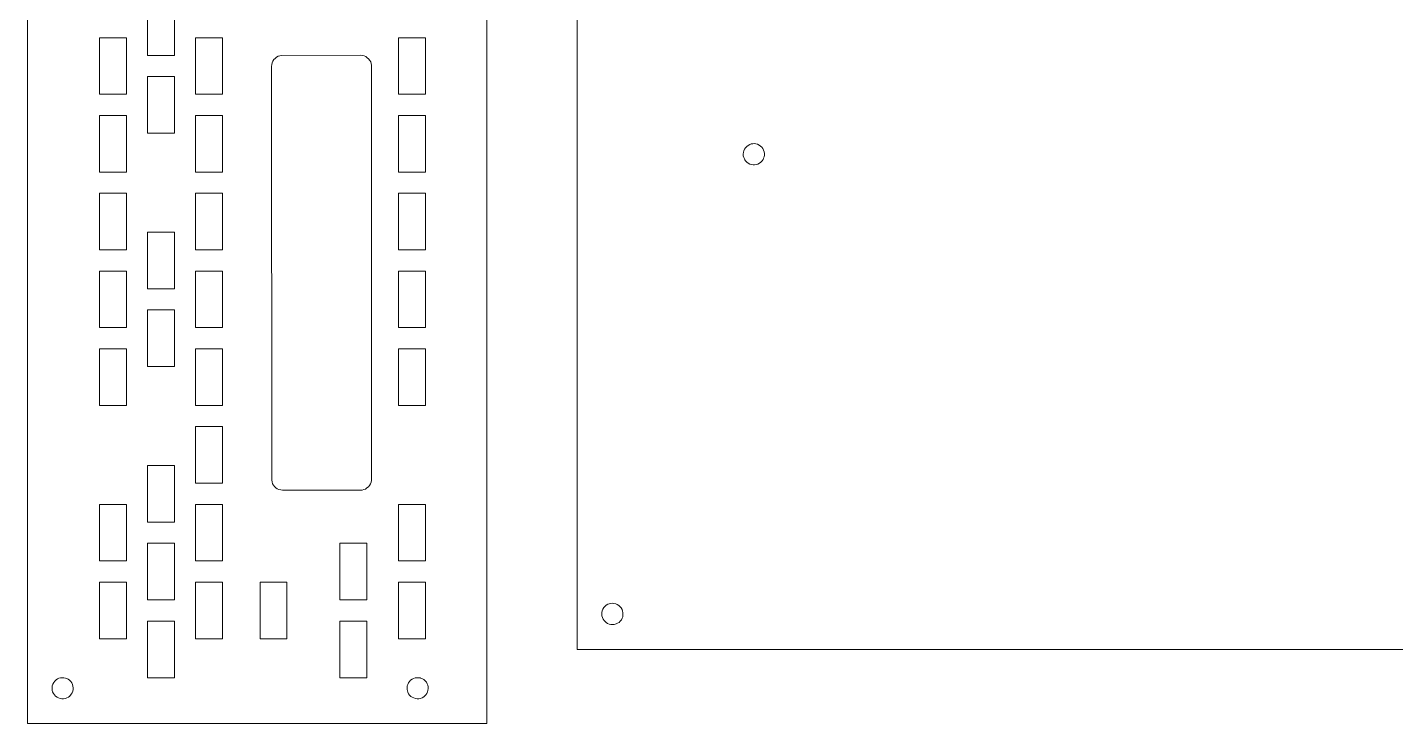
# Model space of a CAD drawing. Header units: millimetres. Extents: x -26 to 1265, y -860 to -429.
# Drawn here: x -26.5 to 167, y -758 to -659.5 of the extents above; entities that cross this region are included whole.
import ezdxf

# ---------------------------------------------------------------- set-up
doc = ezdxf.new("R2010")
doc.units = ezdxf.units.MM
doc.header["$MEASUREMENT"] = 0
doc.layers.add('layer 1', color=7, linetype='Continuous')

msp = doc.modelspace()

# ---------------------------------------------------------------- linework, layer by layer
at = {"layer": 'layer 1', "color": 7, "lineweight": 9, "true_color": 0xffffff}
for points, knots in [([(405.2625, -517.4875), (405.2625, -517.4875), (51.2625, -517.4875), (51.2625, -517.4875), (51.2625, -517.4875), (51.2625, -747.4875), (51.2625, -747.4875), (51.2625, -747.4875), (405.2625, -747.4875), (405.2625, -747.4875), (405.2625, -747.4875), (405.2625, -517.4875), (405.2625, -517.4875)], [0, 0, 0, 0, 0.25, 0.25, 0.25, 0.5, 0.5, 0.5, 0.75, 0.75, 0.75, 1, 1, 1, 1]), ([(-26.4875, -757.9875), (-26.4875, -757.9875), (38.5125, -757.9875), (38.5125, -757.9875), (38.5125, -757.9875), (38.5125, -527.9875), (38.5125, -527.9875), (38.5125, -527.9875), (-26.4875, -527.9875), (-26.4875, -527.9875), (-26.4875, -527.9875), (-26.4875, -757.9875), (-26.4875, -757.9875)], [0, 0, 0, 0, 0.25, 0.25, 0.25, 0.5, 0.5, 0.5, 0.75, 0.75, 0.75, 1, 1, 1, 1]), ([(-5.6875, -663.4625), (-5.6875, -663.4625), (-5.7125, -663.4875), (-5.7125, -663.4875), (-5.7125, -663.4875), (-9.4875, -663.4875), (-9.4875, -663.4875), (-9.4875, -663.4875), (-9.4875, -663.4625), (-9.4875, -663.4625), (-9.4875, -663.4625), (-9.4875, -655.4875), (-9.4875, -655.4875), (-9.4875, -655.4875), (-9.4875, -655.4875), (-9.4875, -655.4875), (-9.4875, -655.4875), (-5.6875, -655.4875), (-5.6875, -655.4875), (-5.6875, -655.4875), (-5.6875, -663.4625), (-5.6875, -663.4625)], [0, 0, 0, 0, 0.14285714, 0.14285714, 0.14285714, 0.28571429, 0.28571429, 0.28571429, 0.42857143, 0.42857143, 0.42857143, 0.57142857, 0.57142857, 0.57142857, 0.71428571, 0.71428571, 0.71428571, 0.85714286, 0.85714286, 0.85714286, 1, 1, 1, 1]), ([(-12.4875, -668.9625), (-12.4875, -668.9625), (-12.4875, -660.9875), (-12.4875, -660.9875), (-12.4875, -660.9875), (-16.2875, -660.9875), (-16.2875, -660.9875), (-16.2875, -660.9875), (-16.2875, -660.9875), (-16.2875, -660.9875), (-16.2875, -660.9875), (-16.2875, -668.9625), (-16.2875, -668.9625), (-16.2875, -668.9625), (-16.2875, -668.9875), (-16.2875, -668.9875), (-16.2875, -668.9875), (-12.5125, -668.9875), (-12.5125, -668.9875), (-12.5125, -668.9875), (-12.4875, -668.9625), (-12.4875, -668.9625)], [0, 0, 0, 0, 0.14285714, 0.14285714, 0.14285714, 0.28571429, 0.28571429, 0.28571429, 0.42857143, 0.42857143, 0.42857143, 0.57142857, 0.57142857, 0.57142857, 0.71428571, 0.71428571, 0.71428571, 0.85714286, 0.85714286, 0.85714286, 1, 1, 1, 1]), ([(-2.6875, -668.9625), (-2.6875, -668.9625), (-2.6875, -668.9875), (-2.6875, -668.9875), (-2.6875, -668.9875), (1.0874, -668.9875), (1.0874, -668.9875), (1.0874, -668.9875), (1.1124, -668.9625), (1.1124, -668.9625), (1.1124, -668.9625), (1.1124, -660.9875), (1.1124, -660.9875), (1.1124, -660.9875), (-2.6875, -660.9875), (-2.6875, -660.9875), (-2.6875, -660.9875), (-2.6875, -660.9875), (-2.6875, -660.9875), (-2.6875, -660.9875), (-2.6875, -668.9625), (-2.6875, -668.9625)], [0, 0, 0, 0, 0.14285714, 0.14285714, 0.14285714, 0.28571429, 0.28571429, 0.28571429, 0.42857143, 0.42857143, 0.42857143, 0.57142857, 0.57142857, 0.57142857, 0.71428571, 0.71428571, 0.71428571, 0.85714286, 0.85714286, 0.85714286, 1, 1, 1, 1]), ([(26.0125, -668.9875), (26.0125, -668.9875), (26.0125, -668.9625), (26.0125, -668.9625), (26.0125, -668.9625), (26.0125, -660.9875), (26.0125, -660.9875), (26.0125, -660.9875), (26.0125, -660.9875), (26.0125, -660.9875), (26.0125, -660.9875), (29.7874, -660.9875), (29.7874, -660.9875), (29.7874, -660.9875), (29.8125, -660.9875), (29.8125, -660.9875), (29.8125, -660.9875), (29.8125, -668.9875), (29.8125, -668.9875), (29.8125, -668.9875), (26.0125, -668.9875), (26.0125, -668.9875)], [0, 0, 0, 0, 0.14285714, 0.14285714, 0.14285714, 0.28571429, 0.28571429, 0.28571429, 0.42857143, 0.42857143, 0.42857143, 0.57142857, 0.57142857, 0.57142857, 0.71428571, 0.71428571, 0.71428571, 0.85714286, 0.85714286, 0.85714286, 1, 1, 1, 1]), ([(20.6124, -724.9875), (20.6124, -724.9875), (20.8375, -724.9625), (20.8375, -724.9625), (20.8375, -724.9625), (21.0875, -724.8875), (21.0875, -724.8875), (21.0875, -724.8875), (21.3375, -724.8125), (21.3375, -724.8125), (21.3375, -724.8125), (21.5375, -724.6625), (21.5375, -724.6625), (21.5375, -724.6625), (21.7375, -724.5125), (21.7375, -724.5125), (21.7375, -724.5125), (21.8875, -724.3125), (21.8875, -724.3125), (21.8875, -724.3125), (22.0375, -724.0875), (22.0375, -724.0875), (22.0375, -724.0875), (22.1124, -723.8625), (22.1124, -723.8625), (22.1124, -723.8625), (22.1875, -723.6125), (22.1875, -723.6125), (22.1875, -723.6125), (22.1875, -723.5375), (22.1875, -723.5375), (22.1875, -723.5375), (22.1875, -664.8875), (22.1875, -664.8875), (22.1875, -664.8875), (22.1375, -664.6375), (22.1375, -664.6375), (22.1375, -664.6375), (22.0624, -664.3875), (22.0624, -664.3875), (22.0624, -664.3875), (21.9375, -664.1875), (21.9375, -664.1875), (21.9375, -664.1875), (21.7624, -663.9875), (21.7624, -663.9875), (21.7624, -663.9875), (21.5875, -663.8125), (21.5875, -663.8125), (21.5875, -663.8125), (21.3624, -663.6625), (21.3624, -663.6625), (21.3624, -663.6625), (21.1375, -663.5625), (21.1375, -663.5625), (21.1375, -663.5625), (20.8875, -663.5125), (20.8875, -663.5125), (20.8875, -663.5125), (20.6375, -663.4625), (20.6375, -663.4625), (20.6375, -663.4625), (20.6124, -663.4625), (20.6124, -663.4625), (20.6124, -663.4625), (9.4375, -663.4875), (9.4375, -663.4875), (9.4375, -663.4875), (9.2124, -663.5375), (9.2124, -663.5375), (9.2124, -663.5375), (8.9624, -663.6125), (8.9624, -663.6125), (8.9624, -663.6125), (8.7375, -663.7375), (8.7375, -663.7375), (8.7375, -663.7375), (8.5375, -663.9125), (8.5375, -663.9125), (8.5375, -663.9125), (8.3875, -664.0875), (8.3875, -664.0875), (8.3875, -664.0875), (8.2375, -664.3125), (8.2375, -664.3125), (8.2375, -664.3125), (8.1375, -664.5375), (8.1375, -664.5375), (8.1375, -664.5375), (8.0624, -664.7875), (8.0624, -664.7875), (8.0624, -664.7875), (8.0375, -665.0375), (8.0375, -665.0375), (8.0375, -665.0375), (8.0375, -665.0625), (8.0375, -665.0625), (8.0375, -665.0625), (8.0624, -723.5625), (8.0624, -723.5625), (8.0624, -723.5625), (8.1124, -723.8125), (8.1124, -723.8125), (8.1124, -723.8125), (8.1875, -724.0625), (8.1875, -724.0625), (8.1875, -724.0625), (8.3124, -724.2625), (8.3124, -724.2625), (8.3124, -724.2625), (8.4624, -724.4625), (8.4624, -724.4625), (8.4624, -724.4625), (8.6624, -724.6375), (8.6624, -724.6375), (8.6624, -724.6375), (8.8624, -724.7875), (8.8624, -724.7875), (8.8624, -724.7875), (9.0875, -724.8875), (9.0875, -724.8875), (9.0875, -724.8875), (9.3375, -724.9375), (9.3375, -724.9375), (9.3375, -724.9375), (9.5875, -724.9625), (9.5875, -724.9625), (9.5875, -724.9625), (9.6375, -724.9875), (9.6375, -724.9875), (9.6375, -724.9875), (20.6124, -724.9875), (20.6124, -724.9875)], [0, 0, 0, 0, 0.02272727, 0.02272727, 0.02272727, 0.04545455, 0.04545455, 0.04545455, 0.06818182, 0.06818182, 0.06818182, 0.09090909, 0.09090909, 0.09090909, 0.11363636, 0.11363636, 0.11363636, 0.13636364, 0.13636364, 0.13636364, 0.15909091, 0.15909091, 0.15909091, 0.18181818, 0.18181818, 0.18181818, 0.20454545, 0.20454545, 0.20454545, 0.22727273, 0.22727273, 0.22727273, 0.25, 0.25, 0.25, 0.27272727, 0.27272727, 0.27272727, 0.29545455, 0.29545455, 0.29545455, 0.31818182, 0.31818182, 0.31818182, 0.34090909, 0.34090909, 0.34090909, 0.36363636, 0.36363636, 0.36363636, 0.38636364, 0.38636364, 0.38636364, 0.40909091, 0.40909091, 0.40909091, 0.43181818, 0.43181818, 0.43181818, 0.45454545, 0.45454545, 0.45454545, 0.47727273, 0.47727273, 0.47727273, 0.5, 0.5, 0.5, 0.52272727, 0.52272727, 0.52272727, 0.54545455, 0.54545455, 0.54545455, 0.56818182, 0.56818182, 0.56818182, 0.59090909, 0.59090909, 0.59090909, 0.61363636, 0.61363636, 0.61363636, 0.63636364, 0.63636364, 0.63636364, 0.65909091, 0.65909091, 0.65909091, 0.68181818, 0.68181818, 0.68181818, 0.70454545, 0.70454545, 0.70454545, 0.72727273, 0.72727273, 0.72727273, 0.75, 0.75, 0.75, 0.77272727, 0.77272727, 0.77272727, 0.79545455, 0.79545455, 0.79545455, 0.81818182, 0.81818182, 0.81818182, 0.84090909, 0.84090909, 0.84090909, 0.86363636, 0.86363636, 0.86363636, 0.88636364, 0.88636364, 0.88636364, 0.90909091, 0.90909091, 0.90909091, 0.93181818, 0.93181818, 0.93181818, 0.95454545, 0.95454545, 0.95454545, 0.97727273, 0.97727273, 0.97727273, 1, 1, 1, 1]), ([(-5.6875, -666.4875), (-5.6875, -666.4875), (-5.7125, -666.4875), (-5.7125, -666.4875), (-5.7125, -666.4875), (-9.4875, -666.4875), (-9.4875, -666.4875), (-9.4875, -666.4875), (-9.4875, -666.4875), (-9.4875, -666.4875), (-9.4875, -666.4875), (-9.4875, -674.4625), (-9.4875, -674.4625), (-9.4875, -674.4625), (-9.4875, -674.4875), (-9.4875, -674.4875), (-9.4875, -674.4875), (-5.6875, -674.4875), (-5.6875, -674.4875), (-5.6875, -674.4875), (-5.6875, -666.4875), (-5.6875, -666.4875)], [0, 0, 0, 0, 0.14285714, 0.14285714, 0.14285714, 0.28571429, 0.28571429, 0.28571429, 0.42857143, 0.42857143, 0.42857143, 0.57142857, 0.57142857, 0.57142857, 0.71428571, 0.71428571, 0.71428571, 0.85714286, 0.85714286, 0.85714286, 1, 1, 1, 1]), ([(-12.4875, -671.9875), (-12.4875, -671.9875), (-16.2875, -671.9875), (-16.2875, -671.9875), (-16.2875, -671.9875), (-16.2875, -671.9875), (-16.2875, -671.9875), (-16.2875, -671.9875), (-16.2875, -679.9625), (-16.2875, -679.9625), (-16.2875, -679.9625), (-16.2875, -679.9875), (-16.2875, -679.9875), (-16.2875, -679.9875), (-12.5125, -679.9875), (-12.5125, -679.9875), (-12.5125, -679.9875), (-12.4875, -679.9625), (-12.4875, -679.9625), (-12.4875, -679.9625), (-12.4875, -671.9875), (-12.4875, -671.9875)], [0, 0, 0, 0, 0.14285714, 0.14285714, 0.14285714, 0.28571429, 0.28571429, 0.28571429, 0.42857143, 0.42857143, 0.42857143, 0.57142857, 0.57142857, 0.57142857, 0.71428571, 0.71428571, 0.71428571, 0.85714286, 0.85714286, 0.85714286, 1, 1, 1, 1]), ([(-2.6875, -671.9875), (-2.6875, -671.9875), (-2.6875, -679.9625), (-2.6875, -679.9625), (-2.6875, -679.9625), (-2.6875, -679.9875), (-2.6875, -679.9875), (-2.6875, -679.9875), (1.0874, -679.9875), (1.0874, -679.9875), (1.0874, -679.9875), (1.1124, -679.9625), (1.1124, -679.9625), (1.1124, -679.9625), (1.1124, -671.9875), (1.1124, -671.9875), (1.1124, -671.9875), (-2.6875, -671.9875), (-2.6875, -671.9875), (-2.6875, -671.9875), (-2.6875, -671.9875), (-2.6875, -671.9875)], [0, 0, 0, 0, 0.14285714, 0.14285714, 0.14285714, 0.28571429, 0.28571429, 0.28571429, 0.42857143, 0.42857143, 0.42857143, 0.57142857, 0.57142857, 0.57142857, 0.71428571, 0.71428571, 0.71428571, 0.85714286, 0.85714286, 0.85714286, 1, 1, 1, 1]), ([(29.8125, -679.9625), (29.8125, -679.9625), (29.8125, -671.9875), (29.8125, -671.9875), (29.8125, -671.9875), (26.0125, -671.9875), (26.0125, -671.9875), (26.0125, -671.9875), (26.0125, -671.9875), (26.0125, -671.9875), (26.0125, -671.9875), (26.0125, -679.9625), (26.0125, -679.9625), (26.0125, -679.9625), (26.0125, -679.9875), (26.0125, -679.9875), (26.0125, -679.9875), (29.7874, -679.9875), (29.7874, -679.9875), (29.7874, -679.9875), (29.8125, -679.9625), (29.8125, -679.9625)], [0, 0, 0, 0, 0.14285714, 0.14285714, 0.14285714, 0.28571429, 0.28571429, 0.28571429, 0.42857143, 0.42857143, 0.42857143, 0.57142857, 0.57142857, 0.57142857, 0.71428571, 0.71428571, 0.71428571, 0.85714286, 0.85714286, 0.85714286, 1, 1, 1, 1]), ([(75.0874, -678.4125), (75.0874, -678.4125), (75.2374, -678.5875), (75.2374, -678.5875), (75.2374, -678.5875), (75.4374, -678.7375), (75.4374, -678.7375), (75.4374, -678.7375), (75.6625, -678.8625), (75.6625, -678.8625), (75.6625, -678.8625), (75.8874, -678.9375), (75.8874, -678.9375), (75.8874, -678.9375), (76.1374, -678.9625), (76.1374, -678.9625), (76.1374, -678.9625), (76.3625, -678.9625), (76.3625, -678.9625), (76.3625, -678.9625), (76.6125, -678.9375), (76.6125, -678.9375), (76.6125, -678.9375), (76.8375, -678.8625), (76.8375, -678.8625), (76.8375, -678.8625), (77.0625, -678.7375), (77.0625, -678.7375), (77.0625, -678.7375), (77.2625, -678.5875), (77.2625, -678.5875), (77.2625, -678.5875), (77.4125, -678.4125), (77.4125, -678.4125), (77.4125, -678.4125), (77.5624, -678.2125), (77.5624, -678.2125), (77.5624, -678.2125), (77.6375, -678.0375), (77.6375, -678.0375), (77.6375, -678.0375), (77.7124, -677.8375), (77.7124, -677.8375), (77.7124, -677.8375), (77.7375, -677.6125), (77.7375, -677.6125), (77.7375, -677.6125), (77.7375, -677.3625), (77.7375, -677.3625), (77.7375, -677.3625), (77.7124, -677.1125), (77.7124, -677.1125), (77.7124, -677.1125), (77.6375, -676.8875), (77.6375, -676.8875), (77.6375, -676.8875), (77.5124, -676.6625), (77.5124, -676.6625), (77.5124, -676.6625), (77.3625, -676.4625), (77.3625, -676.4625), (77.3625, -676.4625), (77.1875, -676.3125), (77.1875, -676.3125), (77.1875, -676.3125), (76.9875, -676.1625), (76.9875, -676.1625), (76.9875, -676.1625), (76.7625, -676.0625), (76.7625, -676.0625), (76.7625, -676.0625), (76.5375, -675.9875), (76.5375, -675.9875), (76.5375, -675.9875), (76.2875, -675.9625), (76.2875, -675.9625), (76.2875, -675.9625), (76.0874, -675.9875), (76.0874, -675.9875), (76.0874, -675.9875), (75.8874, -676.0125), (75.8874, -676.0125), (75.8874, -676.0125), (75.6625, -676.0875), (75.6625, -676.0875), (75.6625, -676.0875), (75.4374, -676.2125), (75.4374, -676.2125), (75.4374, -676.2125), (75.2374, -676.3625), (75.2374, -676.3625), (75.2374, -676.3625), (75.0874, -676.5375), (75.0874, -676.5375), (75.0874, -676.5375), (74.9374, -676.7375), (74.9374, -676.7375), (74.9374, -676.7375), (74.8374, -676.9625), (74.8374, -676.9625), (74.8374, -676.9625), (74.7874, -677.1875), (74.7874, -677.1875), (74.7874, -677.1875), (74.7625, -677.4375), (74.7625, -677.4375), (74.7625, -677.4375), (74.7625, -677.6875), (74.7625, -677.6875), (74.7625, -677.6875), (74.8125, -677.9125), (74.8125, -677.9125), (74.8125, -677.9125), (74.9125, -678.1375), (74.9125, -678.1375), (74.9125, -678.1375), (74.9874, -678.2625), (74.9874, -678.2625), (74.9874, -678.2625), (75.0625, -678.3875), (75.0625, -678.3875), (75.0625, -678.3875), (75.0874, -678.4125), (75.0874, -678.4125)], [0, 0, 0, 0, 0.02439024, 0.02439024, 0.02439024, 0.04878049, 0.04878049, 0.04878049, 0.07317073, 0.07317073, 0.07317073, 0.09756098, 0.09756098, 0.09756098, 0.12195122, 0.12195122, 0.12195122, 0.14634146, 0.14634146, 0.14634146, 0.17073171, 0.17073171, 0.17073171, 0.19512195, 0.19512195, 0.19512195, 0.2195122, 0.2195122, 0.2195122, 0.24390244, 0.24390244, 0.24390244, 0.26829268, 0.26829268, 0.26829268, 0.29268293, 0.29268293, 0.29268293, 0.31707317, 0.31707317, 0.31707317, 0.34146341, 0.34146341, 0.34146341, 0.36585366, 0.36585366, 0.36585366, 0.3902439, 0.3902439, 0.3902439, 0.41463415, 0.41463415, 0.41463415, 0.43902439, 0.43902439, 0.43902439, 0.46341463, 0.46341463, 0.46341463, 0.48780488, 0.48780488, 0.48780488, 0.51219512, 0.51219512, 0.51219512, 0.53658537, 0.53658537, 0.53658537, 0.56097561, 0.56097561, 0.56097561, 0.58536585, 0.58536585, 0.58536585, 0.6097561, 0.6097561, 0.6097561, 0.63414634, 0.63414634, 0.63414634, 0.65853659, 0.65853659, 0.65853659, 0.68292683, 0.68292683, 0.68292683, 0.70731707, 0.70731707, 0.70731707, 0.73170732, 0.73170732, 0.73170732, 0.75609756, 0.75609756, 0.75609756, 0.7804878, 0.7804878, 0.7804878, 0.80487805, 0.80487805, 0.80487805, 0.82926829, 0.82926829, 0.82926829, 0.85365854, 0.85365854, 0.85365854, 0.87804878, 0.87804878, 0.87804878, 0.90243902, 0.90243902, 0.90243902, 0.92682927, 0.92682927, 0.92682927, 0.95121951, 0.95121951, 0.95121951, 0.97560976, 0.97560976, 0.97560976, 1, 1, 1, 1]), ([(-12.4875, -690.9625), (-12.4875, -690.9625), (-12.4875, -682.9875), (-12.4875, -682.9875), (-12.4875, -682.9875), (-16.2875, -682.9875), (-16.2875, -682.9875), (-16.2875, -682.9875), (-16.2875, -682.9875), (-16.2875, -682.9875), (-16.2875, -682.9875), (-16.2875, -690.9625), (-16.2875, -690.9625), (-16.2875, -690.9625), (-16.2875, -690.9875), (-16.2875, -690.9875), (-16.2875, -690.9875), (-12.5125, -690.9875), (-12.5125, -690.9875), (-12.5125, -690.9875), (-12.4875, -690.9625), (-12.4875, -690.9625)], [0, 0, 0, 0, 0.14285714, 0.14285714, 0.14285714, 0.28571429, 0.28571429, 0.28571429, 0.42857143, 0.42857143, 0.42857143, 0.57142857, 0.57142857, 0.57142857, 0.71428571, 0.71428571, 0.71428571, 0.85714286, 0.85714286, 0.85714286, 1, 1, 1, 1]), ([(-2.6875, -682.9875), (-2.6875, -682.9875), (-2.6875, -690.9625), (-2.6875, -690.9625), (-2.6875, -690.9625), (-2.6875, -690.9875), (-2.6875, -690.9875), (-2.6875, -690.9875), (1.0874, -690.9875), (1.0874, -690.9875), (1.0874, -690.9875), (1.1124, -690.9625), (1.1124, -690.9625), (1.1124, -690.9625), (1.1124, -682.9875), (1.1124, -682.9875), (1.1124, -682.9875), (-2.6875, -682.9875), (-2.6875, -682.9875), (-2.6875, -682.9875), (-2.6875, -682.9875), (-2.6875, -682.9875)], [0, 0, 0, 0, 0.14285714, 0.14285714, 0.14285714, 0.28571429, 0.28571429, 0.28571429, 0.42857143, 0.42857143, 0.42857143, 0.57142857, 0.57142857, 0.57142857, 0.71428571, 0.71428571, 0.71428571, 0.85714286, 0.85714286, 0.85714286, 1, 1, 1, 1]), ([(29.8125, -690.9625), (29.8125, -690.9625), (29.8125, -682.9875), (29.8125, -682.9875), (29.8125, -682.9875), (26.0125, -682.9875), (26.0125, -682.9875), (26.0125, -682.9875), (26.0125, -682.9875), (26.0125, -682.9875), (26.0125, -682.9875), (26.0125, -690.9625), (26.0125, -690.9625), (26.0125, -690.9625), (26.0125, -690.9875), (26.0125, -690.9875), (26.0125, -690.9875), (29.7874, -690.9875), (29.7874, -690.9875), (29.7874, -690.9875), (29.8125, -690.9625), (29.8125, -690.9625)], [0, 0, 0, 0, 0.14285714, 0.14285714, 0.14285714, 0.28571429, 0.28571429, 0.28571429, 0.42857143, 0.42857143, 0.42857143, 0.57142857, 0.57142857, 0.57142857, 0.71428571, 0.71428571, 0.71428571, 0.85714286, 0.85714286, 0.85714286, 1, 1, 1, 1]), ([(-9.4875, -688.4875), (-9.4875, -688.4875), (-9.4875, -688.4875), (-9.4875, -688.4875), (-9.4875, -688.4875), (-9.4875, -696.4625), (-9.4875, -696.4625), (-9.4875, -696.4625), (-9.4875, -696.4875), (-9.4875, -696.4875), (-9.4875, -696.4875), (-5.6875, -696.4875), (-5.6875, -696.4875), (-5.6875, -696.4875), (-5.6875, -688.4875), (-5.6875, -688.4875), (-5.6875, -688.4875), (-5.7125, -688.4875), (-5.7125, -688.4875), (-5.7125, -688.4875), (-9.4875, -688.4875), (-9.4875, -688.4875)], [0, 0, 0, 0, 0.14285714, 0.14285714, 0.14285714, 0.28571429, 0.28571429, 0.28571429, 0.42857143, 0.42857143, 0.42857143, 0.57142857, 0.57142857, 0.57142857, 0.71428571, 0.71428571, 0.71428571, 0.85714286, 0.85714286, 0.85714286, 1, 1, 1, 1]), ([(-16.2875, -693.9875), (-16.2875, -693.9875), (-16.2875, -693.9875), (-16.2875, -693.9875), (-16.2875, -693.9875), (-16.2875, -701.9625), (-16.2875, -701.9625), (-16.2875, -701.9625), (-16.2875, -701.9875), (-16.2875, -701.9875), (-16.2875, -701.9875), (-12.5125, -701.9875), (-12.5125, -701.9875), (-12.5125, -701.9875), (-12.4875, -701.9625), (-12.4875, -701.9625), (-12.4875, -701.9625), (-12.4875, -693.9875), (-12.4875, -693.9875), (-12.4875, -693.9875), (-16.2875, -693.9875), (-16.2875, -693.9875)], [0, 0, 0, 0, 0.14285714, 0.14285714, 0.14285714, 0.28571429, 0.28571429, 0.28571429, 0.42857143, 0.42857143, 0.42857143, 0.57142857, 0.57142857, 0.57142857, 0.71428571, 0.71428571, 0.71428571, 0.85714286, 0.85714286, 0.85714286, 1, 1, 1, 1]), ([(1.0874, -701.9875), (1.0874, -701.9875), (1.1124, -701.9625), (1.1124, -701.9625), (1.1124, -701.9625), (1.1124, -693.9875), (1.1124, -693.9875), (1.1124, -693.9875), (-2.6875, -693.9875), (-2.6875, -693.9875), (-2.6875, -693.9875), (-2.6875, -693.9875), (-2.6875, -693.9875), (-2.6875, -693.9875), (-2.6875, -701.9625), (-2.6875, -701.9625), (-2.6875, -701.9625), (-2.6875, -701.9875), (-2.6875, -701.9875), (-2.6875, -701.9875), (1.0874, -701.9875), (1.0874, -701.9875)], [0, 0, 0, 0, 0.14285714, 0.14285714, 0.14285714, 0.28571429, 0.28571429, 0.28571429, 0.42857143, 0.42857143, 0.42857143, 0.57142857, 0.57142857, 0.57142857, 0.71428571, 0.71428571, 0.71428571, 0.85714286, 0.85714286, 0.85714286, 1, 1, 1, 1]), ([(29.8125, -701.9625), (29.8125, -701.9625), (29.8125, -693.9875), (29.8125, -693.9875), (29.8125, -693.9875), (26.0125, -693.9875), (26.0125, -693.9875), (26.0125, -693.9875), (26.0125, -693.9875), (26.0125, -693.9875), (26.0125, -693.9875), (26.0125, -701.9625), (26.0125, -701.9625), (26.0125, -701.9625), (26.0125, -701.9875), (26.0125, -701.9875), (26.0125, -701.9875), (29.7874, -701.9875), (29.7874, -701.9875), (29.7874, -701.9875), (29.8125, -701.9625), (29.8125, -701.9625)], [0, 0, 0, 0, 0.14285714, 0.14285714, 0.14285714, 0.28571429, 0.28571429, 0.28571429, 0.42857143, 0.42857143, 0.42857143, 0.57142857, 0.57142857, 0.57142857, 0.71428571, 0.71428571, 0.71428571, 0.85714286, 0.85714286, 0.85714286, 1, 1, 1, 1]), ([(-9.4875, -707.4625), (-9.4875, -707.4625), (-9.4875, -707.4875), (-9.4875, -707.4875), (-9.4875, -707.4875), (-5.6875, -707.4875), (-5.6875, -707.4875), (-5.6875, -707.4875), (-5.6875, -699.4875), (-5.6875, -699.4875), (-5.6875, -699.4875), (-5.7125, -699.4875), (-5.7125, -699.4875), (-5.7125, -699.4875), (-9.4875, -699.4875), (-9.4875, -699.4875), (-9.4875, -699.4875), (-9.4875, -699.4875), (-9.4875, -699.4875), (-9.4875, -699.4875), (-9.4875, -707.4625), (-9.4875, -707.4625)], [0, 0, 0, 0, 0.14285714, 0.14285714, 0.14285714, 0.28571429, 0.28571429, 0.28571429, 0.42857143, 0.42857143, 0.42857143, 0.57142857, 0.57142857, 0.57142857, 0.71428571, 0.71428571, 0.71428571, 0.85714286, 0.85714286, 0.85714286, 1, 1, 1, 1]), ([(-12.4875, -704.9875), (-12.4875, -704.9875), (-16.2875, -704.9875), (-16.2875, -704.9875), (-16.2875, -704.9875), (-16.2875, -704.9875), (-16.2875, -704.9875), (-16.2875, -704.9875), (-16.2875, -712.9625), (-16.2875, -712.9625), (-16.2875, -712.9625), (-16.2875, -712.9875), (-16.2875, -712.9875), (-16.2875, -712.9875), (-12.5125, -712.9875), (-12.5125, -712.9875), (-12.5125, -712.9875), (-12.4875, -712.9625), (-12.4875, -712.9625), (-12.4875, -712.9625), (-12.4875, -704.9875), (-12.4875, -704.9875)], [0, 0, 0, 0, 0.14285714, 0.14285714, 0.14285714, 0.28571429, 0.28571429, 0.28571429, 0.42857143, 0.42857143, 0.42857143, 0.57142857, 0.57142857, 0.57142857, 0.71428571, 0.71428571, 0.71428571, 0.85714286, 0.85714286, 0.85714286, 1, 1, 1, 1]), ([(-2.6875, -712.9625), (-2.6875, -712.9625), (-2.6875, -712.9875), (-2.6875, -712.9875), (-2.6875, -712.9875), (1.0874, -712.9875), (1.0874, -712.9875), (1.0874, -712.9875), (1.1124, -712.9625), (1.1124, -712.9625), (1.1124, -712.9625), (1.1124, -704.9875), (1.1124, -704.9875), (1.1124, -704.9875), (-2.6875, -704.9875), (-2.6875, -704.9875), (-2.6875, -704.9875), (-2.6875, -704.9875), (-2.6875, -704.9875), (-2.6875, -704.9875), (-2.6875, -712.9625), (-2.6875, -712.9625)], [0, 0, 0, 0, 0.14285714, 0.14285714, 0.14285714, 0.28571429, 0.28571429, 0.28571429, 0.42857143, 0.42857143, 0.42857143, 0.57142857, 0.57142857, 0.57142857, 0.71428571, 0.71428571, 0.71428571, 0.85714286, 0.85714286, 0.85714286, 1, 1, 1, 1]), ([(29.7874, -712.9875), (29.7874, -712.9875), (29.8125, -712.9625), (29.8125, -712.9625), (29.8125, -712.9625), (29.8125, -704.9875), (29.8125, -704.9875), (29.8125, -704.9875), (26.0125, -704.9875), (26.0125, -704.9875), (26.0125, -704.9875), (26.0125, -704.9875), (26.0125, -704.9875), (26.0125, -704.9875), (26.0125, -712.9625), (26.0125, -712.9625), (26.0125, -712.9625), (26.0125, -712.9875), (26.0125, -712.9875), (26.0125, -712.9875), (29.7874, -712.9875), (29.7874, -712.9875)], [0, 0, 0, 0, 0.14285714, 0.14285714, 0.14285714, 0.28571429, 0.28571429, 0.28571429, 0.42857143, 0.42857143, 0.42857143, 0.57142857, 0.57142857, 0.57142857, 0.71428571, 0.71428571, 0.71428571, 0.85714286, 0.85714286, 0.85714286, 1, 1, 1, 1]), ([(-2.6875, -715.9875), (-2.6875, -715.9875), (-2.6875, -723.9625), (-2.6875, -723.9625), (-2.6875, -723.9625), (-2.6875, -723.9875), (-2.6875, -723.9875), (-2.6875, -723.9875), (1.0874, -723.9875), (1.0874, -723.9875), (1.0874, -723.9875), (1.1124, -723.9625), (1.1124, -723.9625), (1.1124, -723.9625), (1.1124, -715.9875), (1.1124, -715.9875), (1.1124, -715.9875), (-2.6875, -715.9875), (-2.6875, -715.9875), (-2.6875, -715.9875), (-2.6875, -715.9875), (-2.6875, -715.9875)], [0, 0, 0, 0, 0.14285714, 0.14285714, 0.14285714, 0.28571429, 0.28571429, 0.28571429, 0.42857143, 0.42857143, 0.42857143, 0.57142857, 0.57142857, 0.57142857, 0.71428571, 0.71428571, 0.71428571, 0.85714286, 0.85714286, 0.85714286, 1, 1, 1, 1]), ([(-9.4875, -721.4875), (-9.4875, -721.4875), (-9.4875, -721.4875), (-9.4875, -721.4875), (-9.4875, -721.4875), (-9.4875, -729.4625), (-9.4875, -729.4625), (-9.4875, -729.4625), (-9.4875, -729.4875), (-9.4875, -729.4875), (-9.4875, -729.4875), (-5.6875, -729.4875), (-5.6875, -729.4875), (-5.6875, -729.4875), (-5.6875, -721.4875), (-5.6875, -721.4875), (-5.6875, -721.4875), (-5.7125, -721.4875), (-5.7125, -721.4875), (-5.7125, -721.4875), (-9.4875, -721.4875), (-9.4875, -721.4875)], [0, 0, 0, 0, 0.14285714, 0.14285714, 0.14285714, 0.28571429, 0.28571429, 0.28571429, 0.42857143, 0.42857143, 0.42857143, 0.57142857, 0.57142857, 0.57142857, 0.71428571, 0.71428571, 0.71428571, 0.85714286, 0.85714286, 0.85714286, 1, 1, 1, 1]), ([(-16.2875, -726.9875), (-16.2875, -726.9875), (-16.2875, -726.9875), (-16.2875, -726.9875), (-16.2875, -726.9875), (-16.2875, -734.9625), (-16.2875, -734.9625), (-16.2875, -734.9625), (-16.2875, -734.9875), (-16.2875, -734.9875), (-16.2875, -734.9875), (-12.5125, -734.9875), (-12.5125, -734.9875), (-12.5125, -734.9875), (-12.4875, -734.9625), (-12.4875, -734.9625), (-12.4875, -734.9625), (-12.4875, -726.9875), (-12.4875, -726.9875), (-12.4875, -726.9875), (-16.2875, -726.9875), (-16.2875, -726.9875)], [0, 0, 0, 0, 0.14285714, 0.14285714, 0.14285714, 0.28571429, 0.28571429, 0.28571429, 0.42857143, 0.42857143, 0.42857143, 0.57142857, 0.57142857, 0.57142857, 0.71428571, 0.71428571, 0.71428571, 0.85714286, 0.85714286, 0.85714286, 1, 1, 1, 1]), ([(1.1124, -734.9625), (1.1124, -734.9625), (1.1124, -726.9875), (1.1124, -726.9875), (1.1124, -726.9875), (-2.6875, -726.9875), (-2.6875, -726.9875), (-2.6875, -726.9875), (-2.6875, -726.9875), (-2.6875, -726.9875), (-2.6875, -726.9875), (-2.6875, -734.9625), (-2.6875, -734.9625), (-2.6875, -734.9625), (-2.6875, -734.9875), (-2.6875, -734.9875), (-2.6875, -734.9875), (1.0874, -734.9875), (1.0874, -734.9875), (1.0874, -734.9875), (1.1124, -734.9625), (1.1124, -734.9625)], [0, 0, 0, 0, 0.14285714, 0.14285714, 0.14285714, 0.28571429, 0.28571429, 0.28571429, 0.42857143, 0.42857143, 0.42857143, 0.57142857, 0.57142857, 0.57142857, 0.71428571, 0.71428571, 0.71428571, 0.85714286, 0.85714286, 0.85714286, 1, 1, 1, 1]), ([(29.7874, -734.9875), (29.7874, -734.9875), (29.8125, -734.9625), (29.8125, -734.9625), (29.8125, -734.9625), (29.8125, -726.9875), (29.8125, -726.9875), (29.8125, -726.9875), (26.0125, -726.9875), (26.0125, -726.9875), (26.0125, -726.9875), (26.0125, -726.9875), (26.0125, -726.9875), (26.0125, -726.9875), (26.0125, -734.9625), (26.0125, -734.9625), (26.0125, -734.9625), (26.0125, -734.9875), (26.0125, -734.9875), (26.0125, -734.9875), (29.7874, -734.9875), (29.7874, -734.9875)], [0, 0, 0, 0, 0.14285714, 0.14285714, 0.14285714, 0.28571429, 0.28571429, 0.28571429, 0.42857143, 0.42857143, 0.42857143, 0.57142857, 0.57142857, 0.57142857, 0.71428571, 0.71428571, 0.71428571, 0.85714286, 0.85714286, 0.85714286, 1, 1, 1, 1]), ([(-9.4875, -740.4625), (-9.4875, -740.4625), (-9.4875, -740.4875), (-9.4875, -740.4875), (-9.4875, -740.4875), (-5.6875, -740.4875), (-5.6875, -740.4875), (-5.6875, -740.4875), (-5.6875, -732.4875), (-5.6875, -732.4875), (-5.6875, -732.4875), (-5.7125, -732.4875), (-5.7125, -732.4875), (-5.7125, -732.4875), (-9.4875, -732.4875), (-9.4875, -732.4875), (-9.4875, -732.4875), (-9.4875, -732.4875), (-9.4875, -732.4875), (-9.4875, -732.4875), (-9.4875, -740.4625), (-9.4875, -740.4625)], [0, 0, 0, 0, 0.14285714, 0.14285714, 0.14285714, 0.28571429, 0.28571429, 0.28571429, 0.42857143, 0.42857143, 0.42857143, 0.57142857, 0.57142857, 0.57142857, 0.71428571, 0.71428571, 0.71428571, 0.85714286, 0.85714286, 0.85714286, 1, 1, 1, 1]), ([(21.5124, -740.4875), (21.5124, -740.4875), (21.5124, -732.4875), (21.5124, -732.4875), (21.5124, -732.4875), (21.4875, -732.4875), (21.4875, -732.4875), (21.4875, -732.4875), (17.7125, -732.4875), (17.7125, -732.4875), (17.7125, -732.4875), (17.7125, -732.4875), (17.7125, -732.4875), (17.7125, -732.4875), (17.7125, -740.4625), (17.7125, -740.4625), (17.7125, -740.4625), (17.7125, -740.4875), (17.7125, -740.4875), (17.7125, -740.4875), (21.5124, -740.4875), (21.5124, -740.4875)], [0, 0, 0, 0, 0.14285714, 0.14285714, 0.14285714, 0.28571429, 0.28571429, 0.28571429, 0.42857143, 0.42857143, 0.42857143, 0.57142857, 0.57142857, 0.57142857, 0.71428571, 0.71428571, 0.71428571, 0.85714286, 0.85714286, 0.85714286, 1, 1, 1, 1]), ([(-12.4875, -737.9875), (-12.4875, -737.9875), (-16.2875, -737.9875), (-16.2875, -737.9875), (-16.2875, -737.9875), (-16.2875, -737.9875), (-16.2875, -737.9875), (-16.2875, -737.9875), (-16.2875, -745.9625), (-16.2875, -745.9625), (-16.2875, -745.9625), (-16.2875, -745.9875), (-16.2875, -745.9875), (-16.2875, -745.9875), (-12.5125, -745.9875), (-12.5125, -745.9875), (-12.5125, -745.9875), (-12.4875, -745.9625), (-12.4875, -745.9625), (-12.4875, -745.9625), (-12.4875, -737.9875), (-12.4875, -737.9875)], [0, 0, 0, 0, 0.14285714, 0.14285714, 0.14285714, 0.28571429, 0.28571429, 0.28571429, 0.42857143, 0.42857143, 0.42857143, 0.57142857, 0.57142857, 0.57142857, 0.71428571, 0.71428571, 0.71428571, 0.85714286, 0.85714286, 0.85714286, 1, 1, 1, 1]), ([(-2.6875, -745.9875), (-2.6875, -745.9875), (1.0874, -745.9875), (1.0874, -745.9875), (1.0874, -745.9875), (1.1124, -745.9625), (1.1124, -745.9625), (1.1124, -745.9625), (1.1124, -737.9875), (1.1124, -737.9875), (1.1124, -737.9875), (-2.6875, -737.9875), (-2.6875, -737.9875), (-2.6875, -737.9875), (-2.6875, -737.9875), (-2.6875, -737.9875), (-2.6875, -737.9875), (-2.6875, -745.9625), (-2.6875, -745.9625), (-2.6875, -745.9625), (-2.6875, -745.9875), (-2.6875, -745.9875)], [0, 0, 0, 0, 0.14285714, 0.14285714, 0.14285714, 0.28571429, 0.28571429, 0.28571429, 0.42857143, 0.42857143, 0.42857143, 0.57142857, 0.57142857, 0.57142857, 0.71428571, 0.71428571, 0.71428571, 0.85714286, 0.85714286, 0.85714286, 1, 1, 1, 1]), ([(6.4125, -745.9875), (6.4125, -745.9875), (10.1875, -745.9875), (10.1875, -745.9875), (10.1875, -745.9875), (10.2124, -745.9625), (10.2124, -745.9625), (10.2124, -745.9625), (10.2124, -737.9875), (10.2124, -737.9875), (10.2124, -737.9875), (6.4125, -737.9875), (6.4125, -737.9875), (6.4125, -737.9875), (6.4125, -737.9875), (6.4125, -737.9875), (6.4125, -737.9875), (6.4125, -745.9625), (6.4125, -745.9625), (6.4125, -745.9625), (6.4125, -745.9875), (6.4125, -745.9875)], [0, 0, 0, 0, 0.14285714, 0.14285714, 0.14285714, 0.28571429, 0.28571429, 0.28571429, 0.42857143, 0.42857143, 0.42857143, 0.57142857, 0.57142857, 0.57142857, 0.71428571, 0.71428571, 0.71428571, 0.85714286, 0.85714286, 0.85714286, 1, 1, 1, 1]), ([(29.8125, -745.9625), (29.8125, -745.9625), (29.8125, -737.9875), (29.8125, -737.9875), (29.8125, -737.9875), (26.0125, -737.9875), (26.0125, -737.9875), (26.0125, -737.9875), (26.0125, -737.9875), (26.0125, -737.9875), (26.0125, -737.9875), (26.0125, -745.9625), (26.0125, -745.9625), (26.0125, -745.9625), (26.0125, -745.9875), (26.0125, -745.9875), (26.0125, -745.9875), (29.7874, -745.9875), (29.7874, -745.9875), (29.7874, -745.9875), (29.8125, -745.9625), (29.8125, -745.9625)], [0, 0, 0, 0, 0.14285714, 0.14285714, 0.14285714, 0.28571429, 0.28571429, 0.28571429, 0.42857143, 0.42857143, 0.42857143, 0.57142857, 0.57142857, 0.57142857, 0.71428571, 0.71428571, 0.71428571, 0.85714286, 0.85714286, 0.85714286, 1, 1, 1, 1]), ([(57.7125, -742.8625), (57.7125, -742.8625), (57.6125, -743.0875), (57.6125, -743.0875), (57.6125, -743.0875), (57.5125, -743.2875), (57.5125, -743.2875), (57.5125, -743.2875), (57.3625, -743.4875), (57.3625, -743.4875), (57.3625, -743.4875), (57.1875, -743.6625), (57.1875, -743.6625), (57.1875, -743.6625), (56.9625, -743.7875), (56.9625, -743.7875), (56.9625, -743.7875), (56.7625, -743.8875), (56.7625, -743.8875), (56.7625, -743.8875), (56.5125, -743.9625), (56.5125, -743.9625), (56.5125, -743.9625), (56.2625, -743.9625), (56.2625, -743.9625), (56.2625, -743.9625), (56.0374, -743.9625), (56.0374, -743.9625), (56.0374, -743.9625), (55.7874, -743.9125), (55.7874, -743.9125), (55.7874, -743.9125), (55.5625, -743.8125), (55.5625, -743.8125), (55.5625, -743.8125), (55.3625, -743.6875), (55.3625, -743.6875), (55.3625, -743.6875), (55.2125, -743.5375), (55.2125, -743.5375), (55.2125, -743.5375), (55.0625, -743.4125), (55.0625, -743.4125), (55.0625, -743.4125), (54.9375, -743.2125), (54.9375, -743.2125), (54.9375, -743.2125), (54.8375, -742.9875), (54.8375, -742.9875), (54.8375, -742.9875), (54.7625, -742.7375), (54.7625, -742.7375), (54.7625, -742.7375), (54.7625, -742.4875), (54.7625, -742.4875), (54.7625, -742.4875), (54.7625, -742.2625), (54.7625, -742.2625), (54.7625, -742.2625), (54.8125, -742.0125), (54.8125, -742.0125), (54.8125, -742.0125), (54.9125, -741.7875), (54.9125, -741.7875), (54.9125, -741.7875), (55.0374, -741.5875), (55.0374, -741.5875), (55.0374, -741.5875), (55.2125, -741.3875), (55.2125, -741.3875), (55.2125, -741.3875), (55.3874, -741.2375), (55.3874, -741.2375), (55.3874, -741.2375), (55.6125, -741.1125), (55.6125, -741.1125), (55.6125, -741.1125), (55.7874, -741.0625), (55.7874, -741.0625), (55.7874, -741.0625), (55.9874, -740.9875), (55.9874, -740.9875), (55.9874, -740.9875), (56.2125, -740.9625), (56.2125, -740.9625), (56.2125, -740.9625), (56.4625, -740.9875), (56.4625, -740.9875), (56.4625, -740.9875), (56.7125, -741.0375), (56.7125, -741.0375), (56.7125, -741.0375), (56.9374, -741.1375), (56.9374, -741.1375), (56.9374, -741.1375), (57.1375, -741.2625), (57.1375, -741.2625), (57.1375, -741.2625), (57.3125, -741.4375), (57.3125, -741.4375), (57.3125, -741.4375), (57.4875, -741.6125), (57.4875, -741.6125), (57.4875, -741.6125), (57.6125, -741.8375), (57.6125, -741.8375), (57.6125, -741.8375), (57.6875, -742.0625), (57.6875, -742.0625), (57.6875, -742.0625), (57.7375, -742.2875), (57.7375, -742.2875), (57.7375, -742.2875), (57.7375, -742.5375), (57.7375, -742.5375), (57.7375, -742.5375), (57.7125, -742.7125), (57.7125, -742.7125), (57.7125, -742.7125), (57.7125, -742.8625), (57.7125, -742.8625)], [0, 0, 0, 0, 0.025, 0.025, 0.025, 0.05, 0.05, 0.05, 0.075, 0.075, 0.075, 0.1, 0.1, 0.1, 0.125, 0.125, 0.125, 0.15, 0.15, 0.15, 0.175, 0.175, 0.175, 0.2, 0.2, 0.2, 0.225, 0.225, 0.225, 0.25, 0.25, 0.25, 0.275, 0.275, 0.275, 0.3, 0.3, 0.3, 0.325, 0.325, 0.325, 0.35, 0.35, 0.35, 0.375, 0.375, 0.375, 0.4, 0.4, 0.4, 0.425, 0.425, 0.425, 0.45, 0.45, 0.45, 0.475, 0.475, 0.475, 0.5, 0.5, 0.5, 0.525, 0.525, 0.525, 0.55, 0.55, 0.55, 0.575, 0.575, 0.575, 0.6, 0.6, 0.6, 0.625, 0.625, 0.625, 0.65, 0.65, 0.65, 0.675, 0.675, 0.675, 0.7, 0.7, 0.7, 0.725, 0.725, 0.725, 0.75, 0.75, 0.75, 0.775, 0.775, 0.775, 0.8, 0.8, 0.8, 0.825, 0.825, 0.825, 0.85, 0.85, 0.85, 0.875, 0.875, 0.875, 0.9, 0.9, 0.9, 0.925, 0.925, 0.925, 0.95, 0.95, 0.95, 0.975, 0.975, 0.975, 1, 1, 1, 1]), ([(-9.4875, -743.4875), (-9.4875, -743.4875), (-9.4875, -751.4625), (-9.4875, -751.4625), (-9.4875, -751.4625), (-9.4875, -751.4875), (-9.4875, -751.4875), (-9.4875, -751.4875), (-5.6875, -751.4875), (-5.6875, -751.4875), (-5.6875, -751.4875), (-5.6875, -743.4875), (-5.6875, -743.4875), (-5.6875, -743.4875), (-5.7125, -743.4875), (-5.7125, -743.4875), (-5.7125, -743.4875), (-9.4875, -743.4875), (-9.4875, -743.4875), (-9.4875, -743.4875), (-9.4875, -743.4875), (-9.4875, -743.4875)], [0, 0, 0, 0, 0.14285714, 0.14285714, 0.14285714, 0.28571429, 0.28571429, 0.28571429, 0.42857143, 0.42857143, 0.42857143, 0.57142857, 0.57142857, 0.57142857, 0.71428571, 0.71428571, 0.71428571, 0.85714286, 0.85714286, 0.85714286, 1, 1, 1, 1]), ([(21.4875, -743.4875), (21.4875, -743.4875), (17.7125, -743.4875), (17.7125, -743.4875), (17.7125, -743.4875), (17.7125, -743.4875), (17.7125, -743.4875), (17.7125, -743.4875), (17.7125, -751.4625), (17.7125, -751.4625), (17.7125, -751.4625), (17.7125, -751.4875), (17.7125, -751.4875), (17.7125, -751.4875), (21.5124, -751.4875), (21.5124, -751.4875), (21.5124, -751.4875), (21.5124, -743.4875), (21.5124, -743.4875), (21.5124, -743.4875), (21.4875, -743.4875), (21.4875, -743.4875)], [0, 0, 0, 0, 0.14285714, 0.14285714, 0.14285714, 0.28571429, 0.28571429, 0.28571429, 0.42857143, 0.42857143, 0.42857143, 0.57142857, 0.57142857, 0.57142857, 0.71428571, 0.71428571, 0.71428571, 0.85714286, 0.85714286, 0.85714286, 1, 1, 1, 1]), ([(-20.4875, -754.0875), (-20.4875, -754.0875), (-20.6875, -754.2375), (-20.6875, -754.2375), (-20.6875, -754.2375), (-20.8875, -754.3375), (-20.8875, -754.3375), (-20.8875, -754.3375), (-21.1125, -754.4375), (-21.1125, -754.4375), (-21.1125, -754.4375), (-21.3625, -754.4625), (-21.3625, -754.4625), (-21.3625, -754.4625), (-21.6125, -754.4625), (-21.6125, -754.4625), (-21.6125, -754.4625), (-21.8375, -754.4375), (-21.8375, -754.4375), (-21.8375, -754.4375), (-22.0875, -754.3625), (-22.0875, -754.3625), (-22.0875, -754.3625), (-22.2875, -754.2375), (-22.2875, -754.2375), (-22.2875, -754.2375), (-22.4875, -754.0875), (-22.4875, -754.0875), (-22.4875, -754.0875), (-22.6625, -753.9125), (-22.6625, -753.9125), (-22.6625, -753.9125), (-22.8125, -753.7125), (-22.8125, -753.7125), (-22.8125, -753.7125), (-22.9125, -753.4875), (-22.9125, -753.4875), (-22.9125, -753.4875), (-22.9625, -753.3125), (-22.9625, -753.3125), (-22.9625, -753.3125), (-22.9875, -753.1125), (-22.9875, -753.1125), (-22.9875, -753.1125), (-22.9875, -752.8625), (-22.9875, -752.8625), (-22.9875, -752.8625), (-22.9625, -752.6375), (-22.9625, -752.6375), (-22.9625, -752.6375), (-22.8875, -752.3875), (-22.8875, -752.3875), (-22.8875, -752.3875), (-22.7625, -752.1875), (-22.7625, -752.1875), (-22.7625, -752.1875), (-22.6125, -751.9875), (-22.6125, -751.9875), (-22.6125, -751.9875), (-22.4375, -751.8125), (-22.4375, -751.8125), (-22.4375, -751.8125), (-22.2375, -751.6625), (-22.2375, -751.6625), (-22.2375, -751.6625), (-22.0375, -751.5625), (-22.0375, -751.5625), (-22.0375, -751.5625), (-21.7875, -751.5125), (-21.7875, -751.5125), (-21.7875, -751.5125), (-21.5375, -751.4875), (-21.5375, -751.4875), (-21.5375, -751.4875), (-21.3125, -751.4875), (-21.3125, -751.4875), (-21.3125, -751.4875), (-21.1125, -751.5375), (-21.1125, -751.5375), (-21.1125, -751.5375), (-20.9125, -751.5875), (-20.9125, -751.5875), (-20.9125, -751.5875), (-20.7125, -751.7125), (-20.7125, -751.7125), (-20.7125, -751.7125), (-20.5125, -751.8375), (-20.5125, -751.8375), (-20.5125, -751.8375), (-20.3375, -752.0375), (-20.3375, -752.0375), (-20.3375, -752.0375), (-20.1874, -752.2375), (-20.1874, -752.2375), (-20.1874, -752.2375), (-20.0875, -752.4375), (-20.0875, -752.4375), (-20.0875, -752.4375), (-20.0375, -752.6875), (-20.0375, -752.6875), (-20.0375, -752.6875), (-20.0125, -752.9375), (-20.0125, -752.9375), (-20.0125, -752.9375), (-20.0125, -753.1625), (-20.0125, -753.1625), (-20.0125, -753.1625), (-20.0625, -753.4125), (-20.0625, -753.4125), (-20.0625, -753.4125), (-20.1625, -753.6375), (-20.1625, -753.6375), (-20.1625, -753.6375), (-20.2875, -753.8375), (-20.2875, -753.8375), (-20.2875, -753.8375), (-20.3875, -753.9625), (-20.3875, -753.9625), (-20.3875, -753.9625), (-20.4625, -754.0625), (-20.4625, -754.0625), (-20.4625, -754.0625), (-20.4875, -754.0875), (-20.4875, -754.0875)], [0, 0, 0, 0, 0.02439024, 0.02439024, 0.02439024, 0.04878049, 0.04878049, 0.04878049, 0.07317073, 0.07317073, 0.07317073, 0.09756098, 0.09756098, 0.09756098, 0.12195122, 0.12195122, 0.12195122, 0.14634146, 0.14634146, 0.14634146, 0.17073171, 0.17073171, 0.17073171, 0.19512195, 0.19512195, 0.19512195, 0.2195122, 0.2195122, 0.2195122, 0.24390244, 0.24390244, 0.24390244, 0.26829268, 0.26829268, 0.26829268, 0.29268293, 0.29268293, 0.29268293, 0.31707317, 0.31707317, 0.31707317, 0.34146341, 0.34146341, 0.34146341, 0.36585366, 0.36585366, 0.36585366, 0.3902439, 0.3902439, 0.3902439, 0.41463415, 0.41463415, 0.41463415, 0.43902439, 0.43902439, 0.43902439, 0.46341463, 0.46341463, 0.46341463, 0.48780488, 0.48780488, 0.48780488, 0.51219512, 0.51219512, 0.51219512, 0.53658537, 0.53658537, 0.53658537, 0.56097561, 0.56097561, 0.56097561, 0.58536585, 0.58536585, 0.58536585, 0.6097561, 0.6097561, 0.6097561, 0.63414634, 0.63414634, 0.63414634, 0.65853659, 0.65853659, 0.65853659, 0.68292683, 0.68292683, 0.68292683, 0.70731707, 0.70731707, 0.70731707, 0.73170732, 0.73170732, 0.73170732, 0.75609756, 0.75609756, 0.75609756, 0.7804878, 0.7804878, 0.7804878, 0.80487805, 0.80487805, 0.80487805, 0.82926829, 0.82926829, 0.82926829, 0.85365854, 0.85365854, 0.85365854, 0.87804878, 0.87804878, 0.87804878, 0.90243902, 0.90243902, 0.90243902, 0.92682927, 0.92682927, 0.92682927, 0.95121951, 0.95121951, 0.95121951, 0.97560976, 0.97560976, 0.97560976, 1, 1, 1, 1]), ([(29.0875, -751.5125), (29.0875, -751.5125), (28.8624, -751.4875), (28.8624, -751.4875), (28.8624, -751.4875), (28.6124, -751.4875), (28.6124, -751.4875), (28.6124, -751.4875), (28.3624, -751.5125), (28.3624, -751.5125), (28.3624, -751.5125), (28.1375, -751.5875), (28.1375, -751.5875), (28.1375, -751.5875), (27.9124, -751.6875), (27.9124, -751.6875), (27.9124, -751.6875), (27.7124, -751.8375), (27.7124, -751.8375), (27.7124, -751.8375), (27.5375, -752.0125), (27.5375, -752.0125), (27.5375, -752.0125), (27.4124, -752.2125), (27.4124, -752.2125), (27.4124, -752.2125), (27.3124, -752.4375), (27.3124, -752.4375), (27.3124, -752.4375), (27.2375, -752.6625), (27.2375, -752.6625), (27.2375, -752.6625), (27.2124, -752.9125), (27.2124, -752.9125), (27.2124, -752.9125), (27.2124, -753.1625), (27.2124, -753.1625), (27.2124, -753.1625), (27.2624, -753.3375), (27.2624, -753.3375), (27.2624, -753.3375), (27.3124, -753.5375), (27.3124, -753.5375), (27.3124, -753.5375), (27.4124, -753.7625), (27.4124, -753.7625), (27.4124, -753.7625), (27.5624, -753.9625), (27.5624, -753.9625), (27.5624, -753.9625), (27.7375, -754.1375), (27.7375, -754.1375), (27.7375, -754.1375), (27.9375, -754.2625), (27.9375, -754.2625), (27.9375, -754.2625), (28.1624, -754.3625), (28.1624, -754.3625), (28.1624, -754.3625), (28.3875, -754.4375), (28.3875, -754.4375), (28.3875, -754.4375), (28.6375, -754.4625), (28.6375, -754.4625), (28.6375, -754.4625), (28.8875, -754.4625), (28.8875, -754.4625), (28.8875, -754.4625), (29.1124, -754.4125), (29.1124, -754.4125), (29.1124, -754.4125), (29.3375, -754.3375), (29.3375, -754.3375), (29.3375, -754.3375), (29.5625, -754.2125), (29.5625, -754.2125), (29.5625, -754.2125), (29.7125, -754.0625), (29.7125, -754.0625), (29.7125, -754.0625), (29.8625, -753.9375), (29.8625, -753.9375), (29.8625, -753.9375), (29.9874, -753.7375), (29.9874, -753.7375), (29.9874, -753.7375), (30.0874, -753.5125), (30.0874, -753.5125), (30.0874, -753.5125), (30.1625, -753.2875), (30.1625, -753.2875), (30.1625, -753.2875), (30.1874, -753.0375), (30.1874, -753.0375), (30.1874, -753.0375), (30.1874, -752.7875), (30.1874, -752.7875), (30.1874, -752.7875), (30.1374, -752.5625), (30.1374, -752.5625), (30.1374, -752.5625), (30.0625, -752.3375), (30.0625, -752.3375), (30.0625, -752.3375), (29.9374, -752.1125), (29.9374, -752.1125), (29.9374, -752.1125), (29.7625, -751.9375), (29.7625, -751.9375), (29.7625, -751.9375), (29.5874, -751.7625), (29.5874, -751.7625), (29.5874, -751.7625), (29.3875, -751.6375), (29.3875, -751.6375), (29.3875, -751.6375), (29.2375, -751.5875), (29.2375, -751.5875), (29.2375, -751.5875), (29.1124, -751.5375), (29.1124, -751.5375), (29.1124, -751.5375), (29.0875, -751.5125), (29.0875, -751.5125)], [0, 0, 0, 0, 0.02439024, 0.02439024, 0.02439024, 0.04878049, 0.04878049, 0.04878049, 0.07317073, 0.07317073, 0.07317073, 0.09756098, 0.09756098, 0.09756098, 0.12195122, 0.12195122, 0.12195122, 0.14634146, 0.14634146, 0.14634146, 0.17073171, 0.17073171, 0.17073171, 0.19512195, 0.19512195, 0.19512195, 0.2195122, 0.2195122, 0.2195122, 0.24390244, 0.24390244, 0.24390244, 0.26829268, 0.26829268, 0.26829268, 0.29268293, 0.29268293, 0.29268293, 0.31707317, 0.31707317, 0.31707317, 0.34146341, 0.34146341, 0.34146341, 0.36585366, 0.36585366, 0.36585366, 0.3902439, 0.3902439, 0.3902439, 0.41463415, 0.41463415, 0.41463415, 0.43902439, 0.43902439, 0.43902439, 0.46341463, 0.46341463, 0.46341463, 0.48780488, 0.48780488, 0.48780488, 0.51219512, 0.51219512, 0.51219512, 0.53658537, 0.53658537, 0.53658537, 0.56097561, 0.56097561, 0.56097561, 0.58536585, 0.58536585, 0.58536585, 0.6097561, 0.6097561, 0.6097561, 0.63414634, 0.63414634, 0.63414634, 0.65853659, 0.65853659, 0.65853659, 0.68292683, 0.68292683, 0.68292683, 0.70731707, 0.70731707, 0.70731707, 0.73170732, 0.73170732, 0.73170732, 0.75609756, 0.75609756, 0.75609756, 0.7804878, 0.7804878, 0.7804878, 0.80487805, 0.80487805, 0.80487805, 0.82926829, 0.82926829, 0.82926829, 0.85365854, 0.85365854, 0.85365854, 0.87804878, 0.87804878, 0.87804878, 0.90243902, 0.90243902, 0.90243902, 0.92682927, 0.92682927, 0.92682927, 0.95121951, 0.95121951, 0.95121951, 0.97560976, 0.97560976, 0.97560976, 1, 1, 1, 1])]:
    msp.add_open_spline(points, degree=3, knots=knots, dxfattribs=at)

doc.saveas('drawing.dxf')
